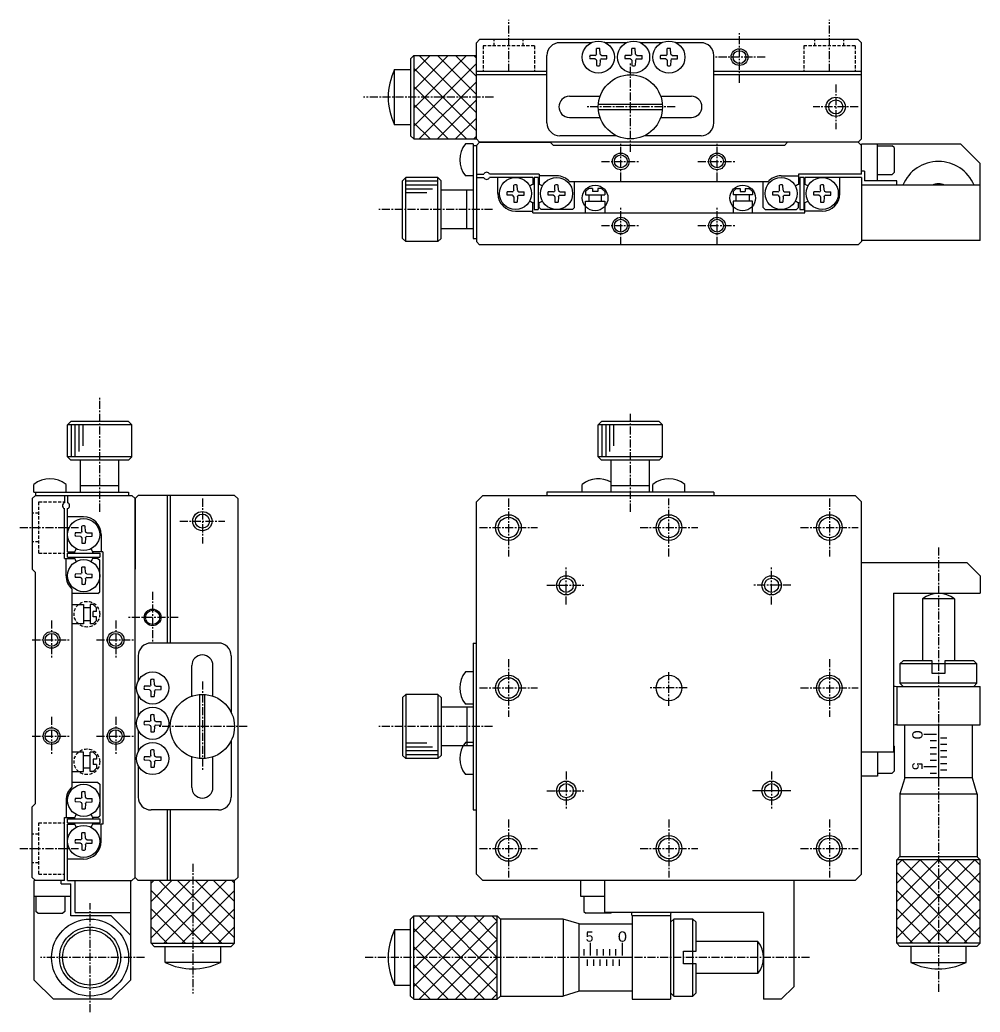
# Model space of a CAD drawing. Extents: x 119 to 455, y 28 to 303.
# Drawn here: x 119.4 to 269.1, y 148.9 to 303.5 of the extents above; entities that cross this region are included whole.
import ezdxf

# ---------------------------------------------------------------- set-up
doc = ezdxf.new("R2010")
doc.units = 0
doc.linetypes.add('CENTER', pattern=[2, 1.25, -0.25, 0.25, -0.25])
doc.linetypes.add('DASHED', pattern=[0.75, 0.5, -0.25])
doc.layers.get('0').update_dxf_attribs({"linetype": 'CONTINUOUS'})
doc.layers.add('CENTER', color=1, linetype='CENTER')

msp = doc.modelspace()

# ---------------------------------------------------------------- linework, layer by layer
at = {"color": 7, "linetype": 'CONTINUOUS'}
for p, q in [((191.05, 300.43), (190.55, 299.93)), ((190.55, 284.93), (190.55, 299.93)), ((250.05, 300.43), (191.05, 300.43)), ((208.46, 299.93), (203.55, 299.93)), ((213.96, 299.93), (210.64, 299.93)), ((219.46, 299.93), (216.14, 299.93)), ((225.55, 299.93), (221.64, 299.93)), ((250.05, 300.43), (250.55, 299.93)), ((250.55, 284.93), (250.55, 299.93)), ((209.28, 298.16), (209.29, 299)), ((209.83, 298.16), (209.81, 299)), ((214.78, 298.16), (214.79, 299)), ((215.33, 298.16), (215.31, 299)), ((220.28, 298.16), (220.29, 299)), ((220.83, 298.16), (220.81, 299)), ((180.8, 297.93), (180.3, 297.43)), ((180.3, 297.43), (180.3, 285.43)), ((180.8, 297.93), (190.55, 297.93)), ((180.8, 297.93), (180.8, 284.93)), ((201.55, 287.43), (201.55, 297.93)), ((209.05, 297.95), (208.23, 297.94)), ((209.05, 297.4), (208.23, 297.42)), ((209.05, 297.95), (209.22, 298.03)), ((209.05, 297.4), (209.22, 297.33)), ((209.28, 298.16), (209.22, 298.03)), ((209.28, 297.2), (209.22, 297.33)), ((209.28, 297.2), (209.29, 296.35)), ((209.83, 297.2), (209.81, 296.35)), ((209.83, 298.16), (209.89, 298.03)), ((209.83, 297.2), (209.89, 297.33)), ((210.05, 297.95), (209.89, 298.03)), ((210.05, 297.4), (209.89, 297.33)), ((210.05, 297.95), (210.88, 297.94)), ((210.05, 297.4), (210.88, 297.42)), ((214.55, 297.95), (213.73, 297.94)), ((214.55, 297.4), (213.73, 297.42)), ((214.55, 297.95), (214.72, 298.03)), ((214.55, 297.4), (214.72, 297.33)), ((214.78, 298.16), (214.72, 298.03)), ((214.78, 297.2), (214.72, 297.33)), ((214.78, 297.2), (214.79, 296.35)), ((215.33, 297.2), (215.31, 296.35)), ((215.33, 298.16), (215.39, 298.03)), ((215.33, 297.2), (215.39, 297.33)), ((215.55, 297.95), (215.39, 298.03)), ((215.55, 297.4), (215.39, 297.33)), ((215.55, 297.95), (216.38, 297.94)), ((215.55, 297.4), (216.38, 297.42)), ((220.05, 297.95), (219.23, 297.94)), ((220.05, 297.4), (219.23, 297.42)), ((220.05, 297.95), (220.22, 298.03)), ((220.05, 297.4), (220.22, 297.33)), ((220.28, 298.16), (220.22, 298.03)), ((220.28, 297.2), (220.22, 297.33)), ((220.28, 297.2), (220.29, 296.35)), ((220.83, 297.2), (220.81, 296.35)), ((220.83, 298.16), (220.89, 298.03)), ((220.83, 297.2), (220.89, 297.33)), ((221.05, 297.95), (220.89, 298.03)), ((221.05, 297.4), (220.89, 297.33)), ((221.05, 297.95), (221.88, 297.94)), ((221.05, 297.4), (221.88, 297.42)), ((227.55, 287.43), (227.55, 297.93)), ((177.8, 295.73), (180.3, 295.73)), ((177.8, 287.13), (177.8, 295.73)), ((201.55, 295.43), (190.55, 295.43)), ((250.55, 295.43), (227.55, 295.43)), ((201.55, 294.93), (190.55, 294.93)), ((250.55, 294.93), (227.55, 294.93)), ((205.05, 291.58), (209.83, 291.58)), ((219.27, 291.58), (224.05, 291.58)), ((209.57, 290.33), (219.54, 290.33)), ((209.57, 289.53), (219.54, 289.53)), ((205.05, 288.28), (209.83, 288.28)), ((219.27, 288.28), (224.05, 288.28)), ((180.3, 287.13), (177.8, 287.13)), ((180.3, 285.43), (180.8, 284.93)), ((180.8, 284.93), (190.55, 284.93)), ((190.55, 284.93), (191.05, 284.43)), ((212.37, 285.43), (203.55, 285.43)), ((225.55, 285.43), (216.73, 285.43)), ((250.05, 284.43), (250.55, 284.93)), ((190.05, 284.18), (188.83, 284.18)), ((190.05, 284.18), (190.05, 269.43)), ((190.05, 283.93), (190.55, 283.93)), ((191.05, 284.43), (190.55, 283.93)), ((190.55, 283.93), (190.55, 268.93)), ((250.05, 284.43), (191.05, 284.43)), ((191.05, 284.43), (202.05, 284.43)), ((202.05, 284.43), (202.55, 283.93)), ((238.55, 283.93), (202.55, 283.93)), ((238.55, 283.93), (239.05, 284.43)), ((250.05, 284.43), (239.05, 284.43)), ((250.05, 284.43), (250.55, 283.93)), ((266.05, 284.13), (250.55, 284.13)), ((250.55, 279.43), (250.55, 284.13)), ((253.05, 278.43), (253.05, 284.13)), ((253.05, 283.88), (255.35, 283.88)), ((255.65, 283.58), (255.35, 283.88)), ((255.65, 283.58), (255.65, 279.68)), ((266.05, 284.13), (269.05, 281.13)), ((251.05, 279.93), (250.55, 279.93)), ((251.05, 279.93), (251.05, 278.43)), ((269.05, 269.13), (269.05, 281.13)), ((179.55, 278.93), (179.05, 278.43)), ((179.05, 269.43), (179.05, 278.43)), ((179.55, 268.93), (179.55, 278.93)), ((184.55, 278.93), (179.55, 278.93)), ((184.55, 268.93), (184.55, 278.93)), ((185.05, 278.43), (184.55, 278.93)), ((185.05, 269.43), (185.05, 278.43)), ((190.05, 279.18), (188.83, 279.18)), ((190.55, 279.43), (191.69, 279.43)), ((190.55, 278.93), (191.69, 278.93)), ((200.35, 279.43), (192.61, 279.43)), ((199.35, 278.93), (192.61, 278.93)), ((193.9, 276.43), (193.9, 278.93)), ((199.35, 278.93), (199.35, 277.84)), ((200.15, 278.93), (199.55, 278.93)), ((199.55, 278.93), (199.55, 273.93)), ((200.15, 278.93), (200.15, 273.93)), ((200.35, 279.43), (200.35, 277.84)), ((203.05, 279.18), (200.35, 279.18)), ((238.05, 279.18), (240.75, 279.18)), ((240.75, 279.43), (240.75, 277.84)), ((250.55, 279.43), (240.75, 279.43)), ((241.55, 278.93), (240.95, 278.93)), ((240.95, 278.93), (240.95, 273.93)), ((241.55, 278.93), (241.55, 273.93)), ((241.75, 278.93), (241.75, 277.84)), ((250.55, 278.93), (241.75, 278.93)), ((247.2, 276.43), (247.2, 278.93)), ((250.55, 278.93), (250.55, 268.93)), ((256.05, 278.43), (251.05, 278.43)), ((253.05, 279.38), (255.35, 279.38)), ((255.35, 279.38), (255.65, 279.68)), ((256.05, 277.73), (256.05, 278.43)), ((190.05, 276.93), (185.05, 276.93)), ((189.05, 270.93), (189.05, 276.93)), ((196.17, 276.7), (196.3, 276.76)), ((196.38, 276.93), (196.3, 276.76)), ((196.38, 276.93), (196.39, 277.75)), ((196.93, 276.93), (196.91, 277.75)), ((196.93, 276.93), (197, 276.76)), ((197.13, 276.7), (197, 276.76)), ((202.57, 276.7), (202.7, 276.76)), ((202.78, 276.93), (202.7, 276.76)), ((202.78, 276.93), (202.79, 277.75)), ((203.33, 276.93), (203.31, 277.75)), ((203.33, 276.93), (203.4, 276.76)), ((203.53, 276.7), (203.4, 276.76)), ((235.97, 278.23), (205.13, 278.23)), ((205.85, 274.23), (205.85, 278.23)), ((207.55, 276.73), (208.05, 277.23)), ((208.65, 277.23), (208.05, 277.23)), ((208.65, 277.23), (208.65, 276.73)), ((210.05, 277.23), (209.45, 277.23)), ((209.45, 277.23), (209.45, 276.73)), ((210.55, 276.73), (210.05, 277.23)), ((230.55, 276.73), (231.05, 277.23)), ((231.05, 277.23), (231.65, 277.23)), ((231.65, 277.23), (231.65, 276.73)), ((232.45, 277.23), (233.05, 277.23)), ((232.45, 277.23), (232.45, 276.73)), ((233.55, 276.73), (233.05, 277.23)), ((235.25, 274.23), (235.25, 278.23)), ((237.57, 276.7), (237.7, 276.76)), ((237.78, 276.93), (237.7, 276.76)), ((237.78, 276.93), (237.79, 277.75)), ((238.33, 276.93), (238.31, 277.75)), ((238.33, 276.93), (238.4, 276.76)), ((238.53, 276.7), (238.4, 276.76)), ((243.97, 276.7), (244.1, 276.76)), ((244.18, 276.93), (244.1, 276.76)), ((244.18, 276.93), (244.19, 277.75)), ((244.73, 276.93), (244.71, 277.75)), ((244.73, 276.93), (244.8, 276.76)), ((244.93, 276.7), (244.8, 276.76)), ((269.05, 277.73), (250.55, 277.73)), ((196.17, 276.7), (195.33, 276.69)), ((196.17, 276.15), (195.33, 276.17)), ((196.17, 276.15), (196.3, 276.09)), ((196.38, 275.93), (196.3, 276.09)), ((196.38, 275.93), (196.39, 275.1)), ((196.93, 275.93), (196.91, 275.1)), ((196.93, 275.93), (197, 276.09)), ((197.13, 276.15), (197, 276.09)), ((197.13, 276.7), (197.98, 276.69)), ((197.13, 276.15), (197.98, 276.17)), ((202.57, 276.7), (201.73, 276.69)), ((202.57, 276.15), (201.73, 276.17)), ((202.57, 276.15), (202.7, 276.09)), ((202.78, 275.93), (202.7, 276.09)), ((202.78, 275.93), (202.79, 275.1)), ((203.33, 275.93), (203.31, 275.1)), ((203.33, 275.93), (203.4, 276.09)), ((203.53, 276.15), (203.4, 276.09)), ((203.53, 276.7), (204.38, 276.69)), ((203.53, 276.15), (204.38, 276.17)), ((207.55, 276.73), (207.55, 276.23)), ((207.55, 276.23), (210.55, 276.23)), ((207.55, 275.23), (210.55, 275.23)), ((207.55, 273.43), (207.55, 275.23)), ((208.05, 276.23), (208.05, 275.23)), ((209.45, 276.73), (208.65, 276.73)), ((210.05, 275.23), (210.05, 276.23)), ((210.55, 276.73), (210.55, 276.23)), ((210.55, 275.23), (210.55, 273.43)), ((230.55, 276.73), (230.55, 276.23)), ((233.55, 276.23), (230.55, 276.23)), ((233.55, 275.23), (230.55, 275.23)), ((230.55, 275.23), (230.55, 273.43)), ((231.05, 275.23), (231.05, 276.23)), ((231.65, 276.73), (232.45, 276.73)), ((233.05, 276.23), (233.05, 275.23)), ((233.55, 276.73), (233.55, 276.23)), ((233.55, 273.43), (233.55, 275.23)), ((237.57, 276.7), (236.73, 276.69)), ((237.57, 276.15), (236.73, 276.17)), ((237.57, 276.15), (237.7, 276.09)), ((237.78, 275.93), (237.7, 276.09)), ((237.78, 275.93), (237.79, 275.1)), ((238.33, 275.93), (238.31, 275.1)), ((238.33, 275.93), (238.4, 276.09)), ((238.53, 276.15), (238.4, 276.09)), ((238.53, 276.7), (239.38, 276.69)), ((238.53, 276.15), (239.38, 276.17)), ((243.97, 276.7), (243.13, 276.69)), ((243.97, 276.15), (243.13, 276.17)), ((243.97, 276.15), (244.1, 276.09)), ((244.18, 275.93), (244.1, 276.09)), ((244.18, 275.93), (244.19, 275.1)), ((244.73, 275.93), (244.71, 275.1)), ((244.73, 275.93), (244.8, 276.09)), ((244.93, 276.15), (244.8, 276.09)), ((244.93, 276.7), (245.78, 276.69)), ((244.93, 276.15), (245.78, 276.17)), ((196.65, 273.68), (199.35, 273.68)), ((199.35, 273.43), (199.35, 275.01)), ((199.55, 273.93), (200.15, 273.93)), ((200.35, 274.23), (200.35, 275.01)), ((200.35, 274.23), (200.65, 273.93)), ((205.55, 273.93), (200.65, 273.93)), ((205.85, 274.23), (205.55, 273.93)), ((235.25, 274.23), (235.55, 273.93)), ((235.55, 273.93), (240.45, 273.93)), ((240.75, 274.23), (240.45, 273.93)), ((240.75, 274.23), (240.75, 275.01)), ((240.95, 273.93), (241.55, 273.93)), ((241.75, 273.43), (241.75, 275.01)), ((244.45, 273.68), (241.75, 273.68)), ((199.35, 273.43), (241.75, 273.43)), ((190.05, 270.93), (185.05, 270.93)), ((179.05, 269.43), (179.55, 268.93)), ((184.55, 268.93), (185.05, 269.43)), ((190.05, 269.43), (190.55, 269.43)), ((269.05, 269.13), (250.55, 269.13)), ((184.55, 268.93), (179.55, 268.93)), ((190.55, 268.93), (191.05, 268.43)), ((250.05, 268.43), (191.05, 268.43)), ((250.55, 268.93), (250.05, 268.43)), ((126.85, 240.39), (127.35, 240.89)), ((136.85, 240.39), (126.85, 240.39)), ((126.85, 235.39), (126.85, 240.39)), ((136.35, 240.89), (127.35, 240.89)), ((136.35, 240.89), (136.85, 240.39)), ((136.85, 235.39), (136.85, 240.39)), ((209.55, 240.39), (210.05, 240.89)), ((219.55, 240.39), (209.55, 240.39)), ((209.55, 235.39), (209.55, 240.39)), ((219.05, 240.89), (210.05, 240.89)), ((219.05, 240.89), (219.55, 240.39)), ((219.55, 235.39), (219.55, 240.39)), ((136.85, 235.39), (126.85, 235.39)), ((127.35, 234.89), (126.85, 235.39)), ((136.85, 235.39), (136.35, 234.89)), ((219.55, 235.39), (209.55, 235.39)), ((210.05, 234.89), (209.55, 235.39)), ((219.55, 235.39), (219.05, 234.89)), ((136.35, 234.89), (127.35, 234.89)), ((128.85, 229.89), (128.85, 234.89)), ((134.85, 229.89), (134.85, 234.89)), ((219.05, 234.89), (210.05, 234.89)), ((211.55, 229.89), (211.55, 234.89)), ((217.55, 229.89), (217.55, 234.89)), ((121.6, 229.89), (121.6, 231.11)), ((126.6, 229.89), (126.6, 231.11)), ((134.85, 230.89), (128.85, 230.89)), ((207.05, 229.89), (207.05, 231.11)), ((217.55, 230.89), (211.55, 230.89)), ((218.05, 229.89), (218.05, 231.11)), ((223.05, 229.89), (223.05, 231.11)), ((121.35, 228.89), (121.85, 229.39)), ((121.35, 228.89), (121.35, 217.89)), ((121.6, 229.89), (136.35, 229.89)), ((121.85, 229.89), (121.85, 229.39)), ((121.85, 229.39), (136.85, 229.39)), ((126.35, 229.39), (126.35, 228.25)), ((126.85, 229.39), (126.85, 228.25)), ((136.35, 229.89), (136.35, 229.39)), ((136.85, 229.39), (137.35, 228.89)), ((137.35, 228.89), (137.85, 229.39)), ((137.35, 169.89), (137.35, 228.89)), ((137.35, 228.89), (137.35, 217.89)), ((152.85, 229.39), (137.85, 229.39)), ((142.35, 229.39), (142.35, 206.39)), ((142.85, 229.39), (142.85, 206.39)), ((153.35, 228.89), (152.85, 229.39)), ((153.35, 228.89), (153.35, 169.89)), ((191.55, 229.39), (190.55, 228.39)), ((191.55, 229.39), (249.55, 229.39)), ((227.55, 229.89), (201.55, 229.89)), ((201.55, 229.89), (201.55, 229.39)), ((227.55, 229.89), (227.55, 229.39)), ((250.55, 228.39), (249.55, 229.39)), ((126.35, 219.59), (126.35, 227.33)), ((126.85, 220.59), (126.85, 227.33)), ((190.55, 170.39), (190.55, 228.39)), ((250.55, 170.39), (250.55, 228.39)), ((129.35, 226.04), (126.85, 226.04)), ((129.08, 223.77), (129.09, 224.61)), ((129.63, 223.77), (129.61, 224.61)), ((128.85, 223.56), (128.03, 223.55)), ((128.85, 223.01), (128.03, 223.03)), ((128.85, 223.56), (129.02, 223.64)), ((128.85, 223.01), (129.02, 222.94)), ((129.08, 223.77), (129.02, 223.64)), ((129.08, 222.81), (129.02, 222.94)), ((129.08, 222.81), (129.09, 221.96)), ((129.63, 222.81), (129.61, 221.96)), ((129.63, 223.77), (129.69, 223.64)), ((129.63, 222.81), (129.69, 222.94)), ((129.85, 223.56), (129.69, 223.64)), ((129.85, 223.01), (129.69, 222.94)), ((129.85, 223.56), (130.68, 223.55)), ((129.85, 223.01), (130.68, 223.03)), ((132.1, 223.29), (132.1, 220.59)), ((126.35, 219.59), (127.94, 219.59)), ((126.6, 216.89), (126.6, 219.59)), ((126.85, 220.59), (127.94, 220.59)), ((126.85, 219.79), (126.85, 220.39)), ((126.85, 220.39), (131.85, 220.39)), ((126.85, 219.79), (131.85, 219.79)), ((132.35, 220.59), (130.77, 220.59)), ((131.55, 219.59), (130.77, 219.59)), ((131.55, 219.59), (131.85, 219.29)), ((131.85, 220.39), (131.85, 219.79)), ((132.35, 220.59), (132.35, 178.19)), ((129.08, 217.37), (129.09, 218.21)), ((129.63, 217.37), (129.61, 218.21)), ((131.85, 214.39), (131.85, 219.29)), ((267.05, 218.89), (250.55, 218.89)), ((269.05, 216.89), (267.05, 218.89)), ((121.35, 217.89), (121.85, 217.39)), ((121.85, 181.39), (121.85, 217.39)), ((128.85, 217.16), (128.03, 217.15)), ((128.85, 216.61), (128.03, 216.63)), ((128.85, 217.16), (129.02, 217.24)), ((128.85, 216.61), (129.02, 216.54)), ((129.08, 217.37), (129.02, 217.24)), ((129.08, 216.41), (129.02, 216.54)), ((129.63, 217.37), (129.69, 217.24)), ((129.63, 216.41), (129.69, 216.54)), ((129.85, 217.16), (129.69, 217.24)), ((129.85, 216.61), (129.69, 216.54)), ((129.85, 217.16), (130.68, 217.15)), ((129.85, 216.61), (130.68, 216.63)), ((269.05, 216.89), (269.05, 214.14)), ((129.08, 216.41), (129.09, 215.56)), ((129.63, 216.41), (129.61, 215.56)), ((127.55, 183.97), (127.55, 214.81)), ((131.55, 214.09), (127.55, 214.09)), ((131.55, 214.09), (131.85, 214.39)), ((255.55, 214.14), (255.55, 189.39)), ((255.55, 214.14), (269.05, 214.14)), ((127.55, 212.39), (129.35, 212.39)), ((129.35, 212.39), (129.35, 209.39)), ((130.35, 211.89), (129.35, 211.89)), ((130.85, 212.39), (130.35, 212.39)), ((130.35, 212.39), (130.35, 209.39)), ((130.85, 212.39), (131.35, 211.89)), ((131.35, 211.29), (131.35, 211.89)), ((265.05, 213.26), (260.05, 213.26)), ((260.05, 213.26), (260.05, 203.64)), ((265.05, 213.26), (265.05, 203.64)), ((130.85, 210.49), (130.85, 211.29)), ((131.35, 211.29), (130.85, 211.29)), ((131.35, 210.49), (130.85, 210.49)), ((131.35, 209.89), (131.35, 210.49)), ((129.35, 209.39), (127.55, 209.39)), ((129.35, 209.89), (130.35, 209.89)), ((130.85, 209.39), (130.35, 209.39)), ((130.85, 209.39), (131.35, 209.89)), ((150.35, 206.39), (139.85, 206.39)), ((190.05, 206.39), (190.05, 180.39)), ((190.05, 206.39), (190.55, 206.39)), ((137.85, 204.39), (137.85, 200.48)), ((152.35, 204.39), (152.35, 195.57)), ((146.2, 198.03), (146.2, 202.89)), ((149.5, 198.17), (149.5, 202.89)), ((257.05, 203.64), (256.55, 203.14)), ((261.55, 203.14), (256.55, 203.14)), ((256.55, 203.14), (256.55, 200.14)), ((261.55, 203.64), (257.05, 203.64)), ((261.55, 201.64), (261.55, 203.64)), ((263.55, 203.14), (261.55, 203.14)), ((268.05, 203.64), (263.55, 203.64)), ((263.55, 203.64), (263.55, 201.64)), ((268.55, 203.14), (263.55, 203.14)), ((268.05, 203.64), (268.55, 203.14)), ((268.55, 200.14), (268.55, 203.14)), ((190.05, 201.89), (188.83, 201.89)), ((263.55, 201.64), (261.55, 201.64)), ((139.62, 199.66), (138.78, 199.65)), ((139.62, 199.66), (139.76, 199.72)), ((139.83, 199.89), (139.76, 199.72)), ((139.83, 199.89), (139.84, 200.71)), ((140.38, 199.89), (140.36, 200.71)), ((140.38, 199.89), (140.45, 199.72)), ((140.59, 199.66), (140.45, 199.72)), ((140.59, 199.66), (141.43, 199.65)), ((256.05, 199.64), (269.05, 199.64)), ((256.05, 199.64), (256.05, 193.64)), ((268.55, 200.14), (256.55, 200.14)), ((257.05, 199.64), (256.55, 200.14)), ((268.55, 200.14), (268.05, 199.64)), ((269.05, 193.64), (269.05, 199.64)), ((137.85, 198.3), (137.85, 194.98)), ((139.62, 199.11), (138.78, 199.13)), ((139.62, 199.11), (139.76, 199.05)), ((139.83, 198.89), (139.76, 199.05)), ((139.83, 198.89), (139.84, 198.06)), ((140.38, 198.89), (140.36, 198.06)), ((140.38, 198.89), (140.45, 199.05)), ((140.59, 199.11), (140.45, 199.05)), ((140.59, 199.11), (141.43, 199.13)), ((147.45, 188.4), (147.45, 198.37)), ((148.25, 188.4), (148.25, 198.37)), ((179.05, 197.89), (179.55, 198.39)), ((179.05, 197.89), (179.05, 188.89)), ((179.55, 198.39), (179.55, 188.39)), ((184.55, 198.39), (179.55, 198.39)), ((184.55, 198.39), (184.55, 188.39)), ((184.55, 198.39), (185.05, 197.89)), ((185.05, 197.89), (185.05, 188.89)), ((190.05, 196.39), (185.05, 196.39)), ((190.05, 196.89), (188.83, 196.89)), ((189.05, 196.39), (189.05, 190.39)), ((139.83, 194.39), (139.84, 195.21)), ((140.38, 194.39), (140.36, 195.21)), ((139.62, 194.16), (138.78, 194.15)), ((139.62, 193.61), (138.78, 193.63)), ((139.62, 194.16), (139.76, 194.22)), ((139.62, 193.61), (139.76, 193.55)), ((139.83, 194.39), (139.76, 194.22)), ((139.83, 193.39), (139.76, 193.55)), ((139.83, 193.39), (139.84, 192.56)), ((140.38, 193.39), (140.36, 192.56)), ((140.38, 194.39), (140.45, 194.22)), ((140.38, 193.39), (140.45, 193.55)), ((140.59, 194.16), (140.45, 194.22)), ((140.59, 193.61), (140.45, 193.55)), ((140.59, 194.16), (141.43, 194.15)), ((140.59, 193.61), (141.43, 193.63)), ((256.05, 193.64), (269.05, 193.64)), ((257.3, 185.39), (257.3, 193.64)), ((262.55, 193.64), (262.55, 185.64)), ((267.8, 193.64), (267.8, 185.39)), ((137.85, 192.8), (137.85, 189.48)), ((262.25, 192.14), (260.25, 192.14)), ((152.35, 191.21), (152.35, 182.39)), ((190.05, 190.39), (185.05, 190.39)), ((190.05, 190.89), (188.83, 190.89)), ((255.65, 190.34), (255.55, 190.44)), ((255.65, 190.34), (255.65, 186.44)), ((262.25, 191.14), (261.25, 191.14)), ((262.85, 191.64), (263.85, 191.64)), ((262.85, 190.64), (263.85, 190.64)), ((129.35, 189.39), (127.55, 189.39)), ((129.35, 186.39), (129.35, 189.39)), ((129.35, 188.89), (130.35, 188.89)), ((130.85, 189.39), (130.35, 189.39)), ((130.35, 186.39), (130.35, 189.39)), ((130.85, 189.39), (131.35, 188.89)), ((131.35, 188.89), (131.35, 188.29)), ((139.62, 188.66), (138.78, 188.65)), ((139.62, 188.66), (139.76, 188.72)), ((139.83, 188.89), (139.76, 188.72)), ((139.83, 188.89), (139.84, 189.71)), ((140.38, 188.89), (140.36, 189.71)), ((140.38, 188.89), (140.45, 188.72)), ((140.59, 188.66), (140.45, 188.72)), ((140.59, 188.66), (141.43, 188.65)), ((146.2, 183.89), (146.2, 188.74)), ((179.55, 188.39), (179.05, 188.89)), ((185.05, 188.89), (184.55, 188.39)), ((255.55, 189.39), (250.55, 189.39)), ((253.05, 189.39), (253.05, 185.64)), ((261.25, 190.14), (262.25, 190.14)), ((261.25, 189.14), (262.25, 189.14)), ((262.85, 189.64), (263.85, 189.64)), ((262.85, 188.64), (263.85, 188.64)), ((131.35, 188.29), (130.85, 188.29)), ((130.85, 188.29), (130.85, 187.49)), ((131.35, 187.49), (130.85, 187.49)), ((131.35, 187.49), (131.35, 186.89)), ((137.85, 187.3), (137.85, 182.39)), ((139.62, 188.11), (138.78, 188.13)), ((139.62, 188.11), (139.76, 188.05)), ((139.83, 187.89), (139.76, 188.05)), ((139.83, 187.89), (139.84, 187.06)), ((140.38, 187.89), (140.36, 187.06)), ((140.38, 187.89), (140.45, 188.05)), ((140.59, 188.11), (140.45, 188.05)), ((140.59, 188.11), (141.43, 188.13)), ((149.5, 183.89), (149.5, 188.6)), ((184.55, 188.39), (179.55, 188.39)), ((260.25, 187.14), (262.25, 187.14)), ((261.25, 188.14), (262.25, 188.14)), ((262.85, 187.64), (263.85, 187.64)), ((127.55, 186.39), (129.35, 186.39)), ((130.35, 186.89), (129.35, 186.89)), ((130.85, 186.39), (130.35, 186.39)), ((130.85, 186.39), (131.35, 186.89)), ((190.05, 185.89), (188.83, 185.89)), ((253.05, 185.64), (250.55, 185.64)), ((253.05, 186.14), (255.35, 186.14)), ((255.35, 186.14), (255.65, 186.44)), ((261.25, 186.14), (262.25, 186.14)), ((262.85, 186.64), (263.85, 186.64)), ((131.55, 184.69), (127.55, 184.69)), ((131.55, 184.69), (131.85, 184.39)), ((131.85, 184.39), (131.85, 179.49)), ((257.3, 185.39), (256.55, 182.89)), ((267.8, 185.39), (257.3, 185.39)), ((267.8, 185.39), (268.55, 182.89)), ((129.08, 182.37), (129.09, 183.21)), ((129.63, 182.37), (129.61, 183.21)), ((239.55, 183.39), (233.55, 183.39)), ((256.55, 182.89), (256.55, 173.14)), ((256.55, 182.89), (268.55, 182.89)), ((268.59, 182.89), (268.59, 173.14)), ((121.85, 181.39), (121.35, 180.89)), ((121.35, 169.89), (121.35, 180.89)), ((126.6, 181.89), (126.6, 179.19)), ((128.85, 182.16), (128.03, 182.15)), ((128.85, 181.61), (128.03, 181.63)), ((128.85, 182.16), (129.02, 182.24)), ((128.85, 181.61), (129.02, 181.54)), ((129.08, 182.37), (129.02, 182.24)), ((129.08, 181.41), (129.02, 181.54)), ((129.08, 181.41), (129.09, 180.56)), ((129.63, 181.41), (129.61, 180.56)), ((129.63, 182.37), (129.69, 182.24)), ((129.63, 181.41), (129.69, 181.54)), ((129.85, 182.16), (129.69, 182.24)), ((129.85, 181.61), (129.69, 181.54)), ((129.85, 182.16), (130.68, 182.15)), ((129.85, 181.61), (130.68, 181.63)), ((137.35, 169.89), (137.35, 180.89)), ((131.55, 179.19), (131.85, 179.49)), ((150.35, 180.39), (139.85, 180.39)), ((142.35, 180.39), (142.35, 169.39)), ((142.85, 180.39), (142.85, 169.39)), ((190.05, 180.39), (190.55, 180.39)), ((126.35, 179.19), (127.94, 179.19)), ((126.35, 169.39), (126.35, 179.19)), ((126.85, 178.39), (126.85, 178.99)), ((126.85, 178.99), (131.85, 178.99)), ((126.85, 178.39), (131.85, 178.39)), ((126.85, 178.19), (127.94, 178.19)), ((126.85, 169.39), (126.85, 178.19)), ((131.55, 179.19), (130.77, 179.19)), ((132.35, 178.19), (130.77, 178.19)), ((131.85, 178.99), (131.85, 178.39)), ((132.1, 175.49), (132.1, 178.19)), ((129.08, 175.97), (129.09, 176.81)), ((129.63, 175.97), (129.61, 176.81)), ((128.85, 175.76), (128.03, 175.75)), ((128.85, 175.21), (128.03, 175.23)), ((128.85, 175.76), (129.02, 175.84)), ((128.85, 175.21), (129.02, 175.14)), ((129.08, 175.97), (129.02, 175.84)), ((129.08, 175.01), (129.02, 175.14)), ((129.08, 175.01), (129.09, 174.16)), ((129.63, 175.01), (129.61, 174.16)), ((129.63, 175.97), (129.69, 175.84)), ((129.63, 175.01), (129.69, 175.14)), ((129.85, 175.76), (129.69, 175.84)), ((129.85, 175.21), (129.69, 175.14)), ((129.85, 175.76), (130.68, 175.75)), ((129.85, 175.21), (130.68, 175.23)), ((129.35, 172.74), (126.85, 172.74)), ((256.05, 172.64), (256.55, 173.14)), ((269.05, 172.64), (256.05, 172.64)), ((256.05, 159.64), (256.05, 172.64)), ((256.55, 173.14), (268.55, 173.14)), ((268.55, 173.14), (269.05, 172.64)), ((269.05, 159.64), (269.05, 172.64)), ((191.55, 169.39), (190.55, 170.39)), ((249.55, 169.39), (250.55, 170.39)), ((121.35, 169.89), (121.85, 169.39)), ((121.65, 153.89), (121.65, 169.39)), ((126.35, 169.39), (121.65, 169.39)), ((125.85, 168.89), (125.85, 169.39)), ((125.85, 168.89), (127.35, 168.89)), ((126.85, 169.39), (136.85, 169.39)), ((127.35, 163.89), (127.35, 168.89)), ((128.05, 164.39), (128.05, 169.39)), ((136.65, 169.39), (136.65, 153.89)), ((136.85, 169.39), (137.35, 169.89)), ((137.35, 169.89), (137.85, 169.39)), ((152.85, 169.39), (137.85, 169.39)), ((139.85, 159.64), (139.85, 169.39)), ((152.85, 169.39), (153.35, 169.89)), ((152.85, 159.64), (152.85, 169.39)), ((249.55, 169.39), (191.55, 169.39)), ((206.8, 166.89), (206.8, 169.39)), ((210.55, 164.39), (210.55, 169.39)), ((240.05, 152.89), (240.05, 169.39)), ((127.35, 166.89), (121.65, 166.89)), ((121.9, 166.89), (121.9, 164.59)), ((126.4, 166.89), (126.4, 164.59)), ((210.55, 166.89), (206.8, 166.89)), ((207.3, 166.89), (207.3, 164.59)), ((122.2, 164.29), (121.9, 164.59)), ((122.2, 164.29), (126.1, 164.29)), ((126.4, 164.59), (126.1, 164.29)), ((133.65, 163.89), (127.35, 163.89)), ((128.05, 164.39), (136.65, 164.39)), ((133.65, 163.89), (136.65, 160.89)), ((180.3, 163.39), (180.8, 163.89)), ((180.8, 150.89), (180.8, 163.89)), ((180.8, 163.89), (193.8, 163.89)), ((193.8, 150.89), (193.8, 163.89)), ((193.8, 163.89), (194.3, 163.39)), ((207.3, 164.59), (207.6, 164.29)), ((211.5, 164.29), (207.6, 164.29)), ((235.3, 164.39), (210.55, 164.39)), ((211.5, 164.29), (211.6, 164.39)), ((214.8, 163.89), (214.8, 150.89)), ((220.8, 163.89), (214.8, 163.89)), ((220.8, 163.89), (220.8, 150.89)), ((235.3, 164.39), (235.3, 150.89)), ((180.3, 151.39), (180.3, 163.39)), ((194.3, 163.39), (194.3, 151.39)), ((204.05, 163.39), (194.3, 163.39)), ((206.55, 162.64), (204.05, 163.39)), ((204.05, 163.39), (204.05, 151.39)), ((206.55, 152.14), (206.55, 162.64)), ((206.55, 162.64), (214.8, 162.64)), ((220.8, 162.89), (221.3, 163.39)), ((221.3, 151.39), (221.3, 163.39)), ((224.3, 163.39), (221.3, 163.39)), ((224.3, 158.39), (224.3, 163.39)), ((224.8, 162.89), (224.3, 163.39)), ((224.8, 158.39), (224.8, 162.89)), ((177.8, 161.69), (177.8, 153.09)), ((180.3, 161.69), (177.8, 161.69)), ((139.85, 159.64), (152.85, 159.64)), ((139.85, 159.64), (140.35, 159.14)), ((152.35, 159.14), (152.85, 159.64)), ((208.3, 159.69), (208.3, 157.69)), ((213.3, 157.69), (213.3, 159.69)), ((234.42, 159.89), (224.8, 159.89)), ((234.42, 154.89), (234.42, 159.89)), ((269.05, 159.64), (256.05, 159.64)), ((256.55, 159.14), (256.05, 159.64)), ((269.05, 159.64), (268.55, 159.14)), ((140.35, 159.14), (152.35, 159.14)), ((142.05, 156.64), (142.05, 159.14)), ((150.65, 159.14), (150.65, 156.64)), ((207.3, 158.69), (207.3, 157.69)), ((209.3, 158.69), (209.3, 157.69)), ((210.3, 158.69), (210.3, 157.69)), ((211.3, 158.69), (211.3, 157.69)), ((212.3, 157.69), (212.3, 158.69)), ((222.8, 158.39), (224.8, 158.39)), ((222.8, 156.39), (222.8, 158.39)), ((224.3, 156.39), (224.3, 158.39)), ((268.55, 159.14), (256.55, 159.14)), ((258.25, 159.14), (258.25, 156.64)), ((266.85, 156.64), (266.85, 159.14)), ((150.65, 156.64), (142.05, 156.64)), ((214.8, 157.39), (206.8, 157.39)), ((207.8, 157.09), (207.8, 156.09)), ((208.8, 157.09), (208.8, 156.09)), ((209.8, 157.09), (209.8, 156.09)), ((210.8, 157.09), (210.8, 156.09)), ((211.8, 157.09), (211.8, 156.09)), ((212.8, 157.09), (212.8, 156.09)), ((224.8, 156.39), (222.8, 156.39)), ((224.3, 151.39), (224.3, 156.39)), ((224.8, 151.89), (224.8, 156.39)), ((258.25, 156.64), (266.85, 156.64)), ((234.42, 154.89), (224.8, 154.89)), ((121.65, 153.89), (124.65, 150.89)), ((133.65, 150.89), (136.65, 153.89)), ((177.8, 153.09), (180.3, 153.09)), ((206.55, 152.14), (204.05, 151.39)), ((214.8, 152.14), (206.55, 152.14)), ((221.3, 151.39), (220.8, 151.89)), ((224.8, 151.89), (224.3, 151.39)), ((238.05, 150.89), (240.05, 152.89)), ((133.65, 150.89), (124.65, 150.89)), ((180.8, 150.89), (180.3, 151.39)), ((180.8, 150.89), (193.8, 150.89)), ((194.3, 151.39), (193.8, 150.89)), ((204.05, 151.35), (194.3, 151.35)), ((214.8, 150.89), (220.8, 150.89)), ((221.3, 151.39), (224.3, 151.39)), ((238.05, 150.89), (235.3, 150.89))]:
    msp.add_line(p, q, dxfattribs=at)
at = {"color": 3, "linetype": 'DASHED'}
for p, q in [((193.33, 299.43), (193.33, 300.43)), ((197.83, 299.43), (197.83, 300.43)), ((243.3, 299.43), (243.3, 300.43)), ((247.8, 299.43), (247.8, 300.43)), ((199.58, 299.43), (191.58, 299.43)), ((191.58, 299.43), (191.58, 295.43)), ((199.58, 299.43), (199.58, 295.43)), ((241.55, 299.43), (241.55, 295.43)), ((249.55, 299.43), (241.55, 299.43)), ((249.55, 299.43), (249.55, 295.43)), ((122.35, 220.39), (122.35, 228.39)), ((122.36, 228.39), (126.35, 228.39)), ((122.35, 226.64), (121.35, 226.64)), ((122.35, 222.14), (121.35, 222.14)), ((122.36, 220.39), (126.35, 220.39)), ((122.35, 178.39), (126.35, 178.39)), ((122.35, 170.39), (122.35, 178.39)), ((122.35, 176.64), (121.35, 176.64)), ((122.35, 172.14), (121.35, 172.14)), ((122.35, 170.39), (126.35, 170.39))]:
    msp.add_line(p, q, dxfattribs=at)
at = {"color": 3, "linetype": 'CONTINUOUS'}
for p, q in [((188.99, 297.93), (180.8, 289.74)), ((186.16, 297.93), (180.8, 292.57)), ((183.33, 297.93), (180.8, 295.4)), ((181.64, 297.93), (190.55, 289.02)), ((184.47, 297.93), (190.55, 291.85)), ((187.3, 297.93), (190.55, 294.68)), ((190.13, 297.93), (190.55, 297.51)), ((190.55, 296.66), (180.8, 286.91)), ((180.8, 295.94), (190.55, 286.19)), ((190.55, 293.84), (181.64, 284.93)), ((180.8, 293.12), (188.99, 284.93)), ((190.55, 291.01), (184.47, 284.93)), ((180.8, 290.29), (186.16, 284.93)), ((190.55, 288.18), (187.3, 284.93)), ((180.8, 287.46), (183.33, 284.93)), ((190.55, 285.35), (190.13, 284.93)), ((184.55, 278.33), (179.55, 278.33)), ((184.55, 277.73), (179.55, 277.73)), ((183.69, 277.13), (179.55, 277.13)), ((182.82, 276.53), (179.55, 276.53)), ((127.45, 235.39), (127.45, 240.39)), ((128.05, 235.39), (128.05, 240.39)), ((128.65, 236.25), (128.65, 240.39)), ((129.25, 237.12), (129.25, 240.39)), ((210.15, 235.39), (210.15, 240.39)), ((210.75, 235.39), (210.75, 240.39)), ((211.35, 236.25), (211.35, 240.39)), ((211.95, 237.12), (211.95, 240.39)), ((182.82, 190.79), (179.55, 190.79)), ((183.69, 190.19), (179.55, 190.19)), ((184.55, 189.59), (179.55, 189.59)), ((184.55, 188.99), (179.55, 188.99)), ((256.89, 172.64), (256.05, 171.79)), ((259.72, 172.64), (256.05, 168.97)), ((262.55, 172.64), (256.05, 166.14)), ((265.38, 172.64), (256.05, 163.31)), ((268.21, 172.64), (256.05, 160.48)), ((269.05, 160.48), (256.89, 172.64)), ((269.05, 163.31), (259.72, 172.64)), ((269.05, 166.14), (262.55, 172.64)), ((269.05, 168.97), (265.38, 172.64)), ((269.05, 171.79), (268.21, 172.64)), ((267.07, 159.64), (256.05, 170.65)), ((269.05, 170.65), (258.04, 159.64)), ((139.85, 160.48), (148.76, 169.39)), ((139.85, 163.31), (145.93, 169.39)), ((139.85, 166.14), (143.1, 169.39)), ((139.85, 168.97), (140.28, 169.39)), ((141.12, 169.39), (150.87, 159.64)), ((141.84, 159.64), (151.59, 169.39)), ((143.95, 169.39), (152.85, 160.48)), ((146.78, 169.39), (152.85, 163.31)), ((149.6, 169.39), (152.85, 166.14)), ((152.43, 169.39), (152.85, 168.97)), ((139.85, 167.82), (148.04, 159.64)), ((144.67, 159.64), (152.85, 167.82)), ((264.24, 159.64), (256.05, 167.82)), ((269.05, 167.82), (260.86, 159.64)), ((139.85, 165), (145.21, 159.64)), ((147.5, 159.64), (152.85, 165)), ((180.8, 152.87), (191.82, 163.89)), ((180.8, 155.7), (188.99, 163.89)), ((180.8, 158.53), (186.16, 163.89)), ((180.8, 161.36), (183.33, 163.89)), ((193.8, 151.73), (181.64, 163.89)), ((193.8, 154.56), (184.47, 163.89)), ((193.8, 157.39), (187.3, 163.89)), ((193.8, 160.22), (190.13, 163.89)), ((193.8, 163.04), (192.96, 163.89)), ((261.41, 159.64), (256.05, 165)), ((269.05, 165), (263.69, 159.64)), ((181.64, 150.89), (193.8, 163.04)), ((139.85, 162.17), (142.38, 159.64)), ((150.32, 159.64), (152.85, 162.17)), ((191.82, 150.89), (180.8, 161.9)), ((258.58, 159.64), (256.05, 162.17)), ((269.05, 162.17), (266.52, 159.64)), ((184.47, 150.89), (193.8, 160.22)), ((188.99, 150.89), (180.8, 159.07)), ((186.16, 150.89), (180.8, 156.25)), ((187.3, 150.89), (193.8, 157.39)), ((183.33, 150.89), (180.8, 153.42)), ((190.13, 150.89), (193.8, 154.56)), ((192.96, 150.89), (193.8, 151.73))]:
    msp.add_line(p, q, dxfattribs=at)
at = {"color": 7, "linetype": 'CONTINUOUS'}
for centre, radius in [((209.55, 297.68), 2.5), ((215.05, 297.68), 2.5), ((220.55, 297.68), 2.5), ((231.55, 297.68), 1), ((214.55, 289.93), 5), ((246.55, 289.93), 1.1), ((213.05, 281.43), 1), ((228.05, 281.43), 1), ((196.65, 276.43), 2.5), ((203.05, 276.43), 2.5), ((238.05, 276.43), 2.5), ((244.45, 276.43), 2.5), ((213.05, 271.43), 1), ((228.05, 271.43), 1), ((129.35, 223.29), 2.5), ((147.85, 225.39), 1.1), ((195.55, 224.39), 1.6), ((220.55, 224.39), 1.6), ((245.55, 224.39), 1.6), ((129.35, 216.89), 2.5), ((204.55, 215.39), 1.1), ((236.55, 215.39), 1.1), ((140.1, 210.39), 1.1), ((124.35, 206.89), 1), ((134.35, 206.89), 1), ((140.1, 199.39), 2.5), ((195.55, 199.39), 1.6), ((220.55, 199.39), 2), ((245.55, 199.39), 1.6), ((147.85, 193.39), 5), ((140.1, 193.89), 2.5), ((124.35, 191.89), 1), ((134.35, 191.89), 1), ((140.1, 188.39), 2.5), ((129.35, 181.89), 2.5), ((204.55, 183.39), 1.1), ((236.55, 183.39), 1.1), ((129.35, 175.49), 2.5), ((195.55, 174.39), 1.6), ((220.55, 174.39), 1.6), ((245.55, 174.39), 1.6), ((130.35, 157.39), 6), ((130.35, 157.39), 4.75), ((130.35, 157.39), 4.3)]:
    msp.add_circle(centre, radius, dxfattribs=at)
at = {"color": 3, "linetype": 'CONTINUOUS'}
for centre, radius in [((231.55, 297.68), 1.3), ((246.55, 289.93), 1.5), ((213.05, 281.43), 1.3), ((228.05, 281.43), 1.3), ((209.05, 275.73), 2), ((232.05, 275.73), 2), ((213.05, 271.43), 1.3), ((228.05, 271.43), 1.3), ((147.85, 225.39), 1.5), ((195.55, 224.39), 2), ((220.55, 224.39), 2), ((245.55, 224.39), 2), ((204.55, 215.39), 1.5), ((236.55, 215.39), 1.5), ((140.1, 210.39), 1.3), ((124.35, 206.89), 1.3), ((134.35, 206.89), 1.3), ((195.55, 199.39), 2), ((245.55, 199.39), 2), ((124.35, 191.89), 1.3), ((134.35, 191.89), 1.3), ((204.55, 183.39), 1.5), ((236.55, 183.39), 1.5), ((195.55, 174.39), 2), ((220.55, 174.39), 2), ((245.55, 174.39), 2)]:
    msp.add_circle(centre, radius, dxfattribs=at)
at = {"color": 3, "linetype": 'DASHED'}
for centre in [(129.85, 210.89), (129.85, 187.89)]:
    msp.add_circle(centre, 2, dxfattribs=at)
at = {"color": 7, "linetype": 'CONTINUOUS'}
for centre, radius, start, end in [((203.55, 297.93), 2, 90, 180), ((225.55, 297.93), 2, 0, 90), ((209.55, 297.68), 1.35, 78.8959, 101.1041), ((215.05, 297.68), 1.35, 78.8959, 101.1041), ((220.55, 297.68), 1.35, 78.8959, 101.1041), ((209.55, 297.68), 1.35, 168.8959, 191.1041), ((209.55, 297.68), 1.35, 348.8959, 11.1041), ((215.05, 297.68), 1.35, 168.8959, 191.1041), ((215.05, 297.68), 1.35, 348.8959, 11.1041), ((220.55, 297.68), 1.35, 168.8959, 191.1041), ((220.55, 297.68), 1.35, 348.8959, 11.1041), ((186.55, 291.43), 9.75, 153.8162, 206.1838), ((209.55, 297.68), 1.35, 258.8959, 281.1041), ((215.05, 297.68), 1.35, 258.8959, 281.1041), ((220.55, 297.68), 1.35, 258.8959, 281.1041), ((205.05, 289.93), 1.65, 90, 270), ((224.05, 289.93), 1.65, 270, 90), ((203.55, 287.43), 2, 180, 270), ((225.55, 287.43), 2, 270, 0), ((191.95, 281.68), 4, 141.3178, 218.6822), ((262.55, 275.43), 6, 22.5403, 157.4597), ((192.15, 279.23), 0.5, 23.5782, 156.4218), ((192.15, 279.13), 0.5, 203.5782, 336.4218), ((203.05, 276.43), 2.75, 40.8851, 90), ((238.05, 276.43), 2.75, 90, 139.1149), ((196.65, 276.43), 1.35, 78.8959, 101.1041), ((199.85, 276.43), 1.5, 101.537, 130.5416), ((199.85, 276.43), 1.5, 49.4584, 78.463), ((203.05, 276.43), 1.35, 78.8959, 101.1041), ((238.05, 276.43), 1.35, 78.8959, 101.1041), ((241.25, 276.43), 1.5, 101.537, 130.5416), ((241.25, 276.43), 1.5, 49.4584, 78.463), ((244.45, 276.43), 1.35, 78.8959, 101.1041), ((262.55, 275.43), 2.5, 66.9261, 113.0739), ((196.65, 276.43), 2.75, 180, 270), ((196.65, 276.43), 1.35, 168.8959, 191.1041), ((196.65, 276.43), 1.35, 348.8959, 11.1041), ((199.85, 276.43), 1.5, 229.4584, 258.463), ((199.85, 276.43), 1.5, 281.5369, 310.5416), ((203.05, 276.43), 1.35, 168.8959, 191.1041), ((203.05, 276.43), 1.35, 348.8959, 11.1041), ((238.05, 276.43), 1.35, 168.8959, 191.1041), ((238.05, 276.43), 1.35, 348.8959, 11.1041), ((241.25, 276.43), 1.5, 229.4584, 258.463), ((241.25, 276.43), 1.5, 281.5369, 310.5416), ((244.45, 276.43), 1.35, 168.8959, 191.1041), ((244.45, 276.43), 2.75, 270, 0), ((244.45, 276.43), 1.35, 348.8959, 11.1041), ((196.65, 276.43), 1.35, 258.8959, 281.1041), ((203.05, 276.43), 1.35, 258.8959, 281.1041), ((238.05, 276.43), 1.35, 258.8959, 281.1041), ((244.45, 276.43), 1.35, 258.8959, 281.1041), ((124.1, 227.99), 4, 51.3178, 128.6822), ((209.55, 227.99), 4, 60, 128.6822), ((220.55, 227.99), 4, 51.3178, 128.6822), ((126.55, 227.79), 0.5, 113.5782, 246.4218), ((126.65, 227.79), 0.5, 293.5782, 66.4218), ((129.35, 223.29), 2.75, 0, 90), ((129.35, 223.29), 1.35, 78.8959, 101.1041), ((129.35, 223.29), 1.35, 168.8959, 191.1041), ((129.35, 223.29), 1.35, 348.8959, 11.1041), ((129.35, 223.29), 1.35, 258.8959, 281.1041), ((129.35, 220.09), 1.5, 139.4584, 168.463), ((129.35, 220.09), 1.5, 191.537, 220.5416), ((129.35, 220.09), 1.5, 11.537, 40.5416), ((129.35, 220.09), 1.5, 319.4584, 348.4631), ((129.35, 216.89), 1.35, 78.8959, 101.1041), ((129.35, 216.89), 2.75, 180, 229.1149), ((129.35, 216.89), 1.35, 168.8959, 191.1041), ((129.35, 216.89), 1.35, 348.8959, 11.1041), ((129.35, 216.89), 1.35, 258.8959, 281.1041), ((262.55, 210.14), 4, 51.3178, 128.6822), ((139.85, 204.39), 2, 90, 180), ((150.35, 204.39), 2, 0, 90), ((147.85, 202.89), 1.65, 0, 180), ((191.95, 199.39), 4, 141.3178, 218.6822), ((140.1, 199.39), 1.35, 168.8959, 191.1041), ((140.1, 199.39), 1.35, 78.8959, 101.1041), ((140.1, 199.39), 1.35, 348.8959, 11.1041), ((256.05, 202.64), 3, 260.4059, 270), ((140.1, 199.39), 1.35, 258.8959, 281.1041), ((140.1, 193.89), 1.35, 78.8959, 101.1041), ((140.1, 193.89), 1.35, 168.8959, 191.1041), ((140.1, 193.89), 1.35, 348.8959, 11.1041), ((256.05, 190.64), 3, 90, 99.5941), ((140.1, 193.89), 1.35, 258.8959, 281.1041), ((191.95, 188.39), 4, 141.3178, 218.6822), ((140.1, 188.39), 1.35, 168.8959, 191.1041), ((140.1, 188.39), 1.35, 78.8959, 101.1041), ((140.1, 188.39), 1.35, 348.8959, 11.1041), ((140.1, 188.39), 1.35, 258.8959, 281.1041), ((129.35, 181.89), 2.75, 130.8851, 180), ((129.35, 181.89), 1.35, 78.8959, 101.1041), ((147.85, 183.89), 1.65, 180, 0), ((129.35, 181.89), 1.35, 168.8959, 191.1041), ((129.35, 181.89), 1.35, 348.8959, 11.1041), ((139.85, 182.39), 2, 180, 270), ((150.35, 182.39), 2, 270, 0), ((129.35, 178.69), 1.5, 139.4584, 168.463), ((129.35, 181.89), 1.35, 258.8959, 281.1041), ((129.35, 178.69), 1.5, 11.537, 40.5416), ((129.35, 178.69), 1.5, 191.537, 220.5416), ((129.35, 178.69), 1.5, 319.4584, 348.4631), ((129.35, 175.49), 1.35, 78.8959, 101.1041), ((129.35, 175.49), 1.35, 168.8959, 191.1041), ((129.35, 175.49), 2.75, 270, 0), ((129.35, 175.49), 1.35, 348.8959, 11.1041), ((129.35, 175.49), 1.35, 258.8959, 281.1041), ((211.8, 163.89), 3, 0, 9.5941), ((223.8, 163.89), 3, 170.4059, 180), ((186.55, 157.39), 9.75, 153.8162, 206.1838), ((231.3, 157.39), 4, 321.3178, 38.6822), ((146.35, 165.38), 9.75, 243.8162, 296.1838), ((262.55, 165.38), 9.75, 243.8162, 296.1838)]:
    msp.add_arc(centre, radius, start, end, dxfattribs=at)
at = {"layer": 'CENTER', "color": 1, "linetype": 'CENTER'}
for p, q in [((195.58, 295.37), (195.58, 303.49)), ((245.55, 295.37), (245.55, 303.49)), ((231.55, 293.68), (231.55, 301.68)), ((214.55, 282.93), (214.55, 296.93)), ((235.55, 297.68), (227.55, 297.68)), ((246.55, 293.43), (246.55, 286.43)), ((193.19, 291.43), (172.97, 291.43)), ((221.55, 289.93), (207.55, 289.93)), ((250.05, 289.93), (243.05, 289.93)), ((213.05, 278.43), (213.05, 284.43)), ((228.05, 278.43), (228.05, 284.43)), ((210.05, 281.43), (216.05, 281.43)), ((225.05, 281.43), (231.05, 281.43)), ((193.08, 273.93), (175.18, 273.93)), ((213.05, 268.43), (213.05, 274.43)), ((228.05, 268.43), (228.05, 274.43)), ((210.05, 271.43), (216.05, 271.43)), ((225.05, 271.43), (231.05, 271.43)), ((131.85, 226.86), (131.85, 244.76)), ((214.55, 226.86), (214.55, 242.34)), ((147.85, 228.89), (147.85, 221.89)), ((195.55, 228.89), (195.55, 219.89)), ((220.55, 219.89), (220.55, 228.89)), ((245.55, 228.89), (245.55, 219.89)), ((119.4, 224.39), (128.55, 224.39)), ((144.35, 225.39), (151.35, 225.39)), ((191.05, 224.39), (200.05, 224.39)), ((216.05, 224.39), (225.05, 224.39)), ((241.05, 224.39), (250.05, 224.39)), ((262.55, 221.29), (262.55, 151.81)), ((204.55, 212.39), (204.55, 218.39)), ((236.55, 212.39), (236.55, 218.39)), ((201.55, 215.39), (207.55, 215.39)), ((239.55, 215.39), (233.55, 215.39)), ((140.1, 214.39), (140.1, 206.39)), ((144.1, 210.39), (136.1, 210.39)), ((124.35, 209.89), (124.35, 203.89)), ((134.35, 209.89), (134.35, 203.89)), ((121.35, 206.89), (127.35, 206.89)), ((131.35, 206.89), (137.35, 206.89)), ((195.55, 203.89), (195.55, 194.89)), ((245.55, 203.89), (245.55, 194.89)), ((220.55, 196.63), (220.55, 202.04)), ((147.85, 200.39), (147.85, 186.39)), ((191.05, 199.39), (200.05, 199.39)), ((223.37, 199.39), (217.42, 199.39)), ((241.05, 199.39), (250.05, 199.39)), ((124.35, 194.89), (124.35, 188.89)), ((134.35, 194.89), (134.35, 188.89)), ((154.85, 193.39), (140.85, 193.39)), ((193.08, 193.39), (175.18, 193.39)), ((121.35, 191.89), (127.35, 191.89)), ((131.35, 191.89), (137.35, 191.89)), ((204.55, 186.39), (204.55, 180.39)), ((236.55, 186.39), (236.55, 180.39)), ((201.55, 183.39), (207.55, 183.39)), ((195.55, 178.89), (195.55, 169.89)), ((220.55, 178.89), (220.55, 169.89)), ((245.55, 178.89), (245.55, 169.89)), ((119.4, 174.39), (128.55, 174.39)), ((191.05, 174.39), (200.05, 174.39)), ((216.05, 174.39), (225.05, 174.39)), ((241.05, 174.39), (250.05, 174.39)), ((146.35, 172.02), (146.35, 151.81)), ((130.35, 148.89), (130.35, 165.89)), ((138.85, 157.39), (122.62, 157.39)), ((242.45, 157.39), (172.97, 157.39))]:
    msp.add_line(p, q, dxfattribs=at)

# ---------------------------------------------------------------- texts
at = {"color": 7, "linetype": 'CONTINUOUS', "width": 1.2}
msp.add_text('0', height=1.6, rotation=270, dxfattribs=at).set_placement((258.47, 192.8))
at = {"color": 7, "linetype": 'CONTINUOUS'}
msp.add_text('5', height=1.6, rotation=270, dxfattribs=at).set_placement((258.47, 187.8))
msp.add_text('5', height=1.6, dxfattribs=at).set_placement((207.59, 159.86))
at = {"color": 7, "linetype": 'CONTINUOUS', "width": 1.2}
msp.add_text('0', height=1.6, dxfattribs=at).set_placement((212.59, 159.86))

doc.saveas('drawing.dxf')
